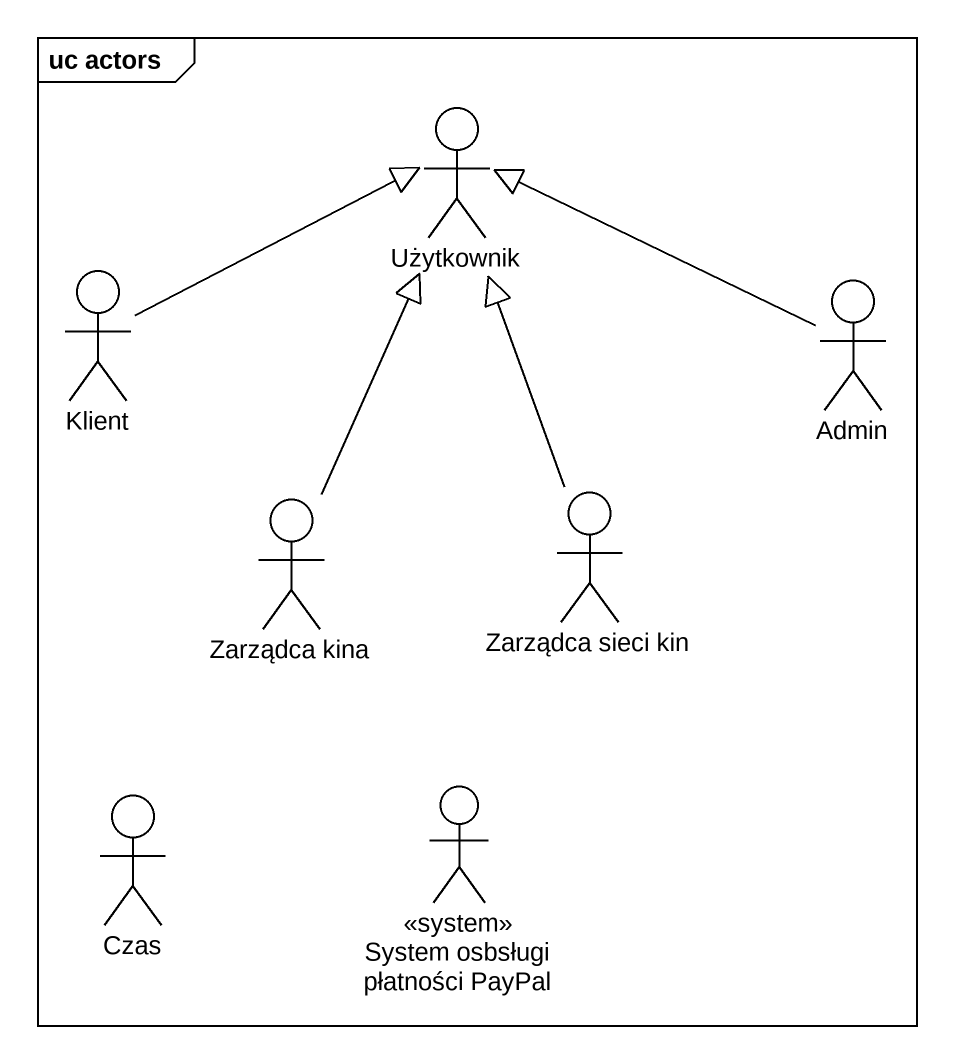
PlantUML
@startuml
mainframe uc actors
actor Użytkownik
actor Klient
actor Admin
actor "Zarządca kina" as Zarządca_kina
actor "Zarządca sieci kin" as Zarządca_sieci_kin
actor Czas
actor "System osbsługi płatności PayPal" as System_osbsługi_płatności <<system>>
Klient -right-|> Użytkownik
Admin -left-|> Użytkownik
Zarządca_kina -up-|> Użytkownik
Zarządca_sieci_kin -up-|> Użytkownik
@enduml
